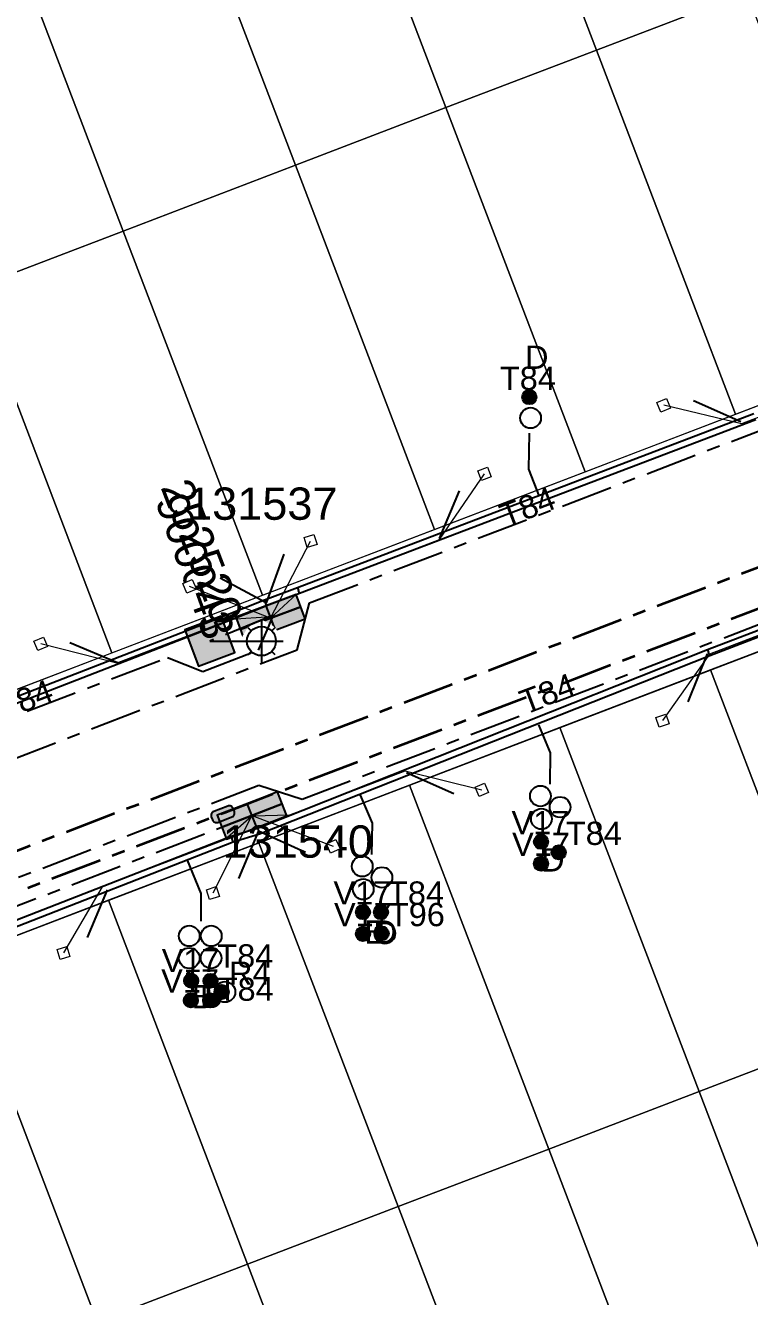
# Model space of a CAD drawing. Header units: metres. Extents: x 0 to 310918, y 0 to 6270107.
# Drawn here: x 310234 to 310290.1, y 6269741.7 to 6269840.2 of the extents above; entities that cross this region are included whole.
import ezdxf
from ezdxf import colors
from ezdxf.entities.mleader import LeaderData, LeaderLine
from ezdxf.enums import TextEntityAlignment as Align
from ezdxf.math import Vec2, Vec3

# ---------------------------------------------------------------- set-up
doc = ezdxf.new("R2010")
doc.units = ezdxf.units.M
doc.linetypes.add('Cable Exist UG', pattern=[7, 4, -1, 1, -1])
doc.linetypes.add('PHANTOMX2', pattern=[6.6, 3, -0.75, 0.2, -0.75, 0.2, -0.75, 0.2, -0.75])
doc.layers.get('0').update_dxf_attribs({"color": 6})
doc.layers.add('_User Miscellaneous12', color=252, linetype='Continuous', lineweight=13, plot=False, transparency=0.75)
for name, color, linetype, lineweight in [('_User_HV_Exist', 1, 'Continuous', 35), ('Cadastre Developer_SP_NEW', 92, 'Continuous', 15), ('Cadastre Land Parcels_SP_EXT', 118, 'Continuous', 15), ('Cadastre Roads_SP_EXT', 218, 'Continuous', 15), ('Mains_HV_EXT', 13, 'Continuous', 25), ('Mains_LV_EXT', 163, 'Continuous', 25), ('Mains_LV_SL_EXT', 135, 'Continuous', 25), ('Services_SP_EXT', 42, 'PHANTOMX2', 20)]:
    doc.layers.add(name, color=color, linetype=linetype, lineweight=lineweight)
for name, color, linetype in [('Duct_SP_EXT', 30, 'Continuous'), ('Equip_HV_EXT', 7, 'Continuous'), ('SupportsUG_SP_LV_EXT', 7, 'Continuous'), ('SupportsUG_SP_LV_SL_EXT', 7, 'Continuous'), ('Trench_SP_EXT', 7, 'Continuous')]:
    doc.layers.add(name, color=color, linetype=linetype)
doc.layers.add('Features_HIDE', color=1, linetype='Continuous', plot=False)
doc.styles.add('COLUMN_LABEL', font='arial.ttf', dxfattribs={"height": 2})
doc.styles.add('iecARIAL', font='arial.ttf', dxfattribs={"height": 2})
doc.styles.add('POLE_LABEL', font='arial.ttf', dxfattribs={"height": 2})
doc.styles.add('SL_LABEL', font='arial.ttf', dxfattribs={"height": 2})
doc.styles.get("Standard").update_dxf_attribs({"font": 'arial.ttf'})

# ---------------------------------------------------------------- blocks, each defined once
blk = doc.blocks.new('COLUMN_EXT')
blk.add_hatch(color=256).paths.add_polyline_path([(1.5, -1.5), (1.5, 1.5), (-1.5, 1.5), (-1.5, -1.5)])
blk.add_lwpolyline([(1.5, 1.5), (-1.5, 1.5), (-1.5, -1.5), (1.5, -1.5)], close=True)
at = {"flags": 9}
for tag, p in [('NOTES', (-1.813, 2)), ('STREETNAME', (-1.813, 1.6)), ('LOCATION', (-1.813, 1.4)), ('SUBURB', (-1.813, 1.8)), ('LEGEND', (-1.813, 1.2)), ('USAGE', (-1.813, 1)), ('COLUMN_TYPE', (-1.813, 0.4)), ('OWNED_BY', (-1.813, 0.6)), ('STATE', (-1.813, 0.8))]:
    blk.add_attdef(tag, text='', height=0.2, rotation=180, dxfattribs=at).set_placement(p, align=Align.MIDDLE_LEFT)
at = {"flags": 1}
blk.add_attdef('Z', (-1.813, 2.351), '', height=0.2, rotation=180, dxfattribs=at)
at = {"flags": 9}
for tag, style, p in [('STRUCTURE_PLANT_NUMBER', 'POLE_LABEL', (-1.813, -0.031)), ('STREET_CODE', 'COLUMN_LABEL', (-1.813, 0.2))]:
    blk.add_attdef(tag, text='', height=0.2, rotation=180, dxfattribs=dict(at, style=style)).set_placement(p, align=Align.MIDDLE_LEFT)
at = {"style": 'COLUMN_LABEL', "width": 0.9, "flags": 8}
blk.add_attdef('ASSET_NUM', text='', height=2, rotation=270, dxfattribs=at).set_placement((2, -4), align=Align.MIDDLE_LEFT)
blk = doc.blocks.new('PILLAR_EXT')
blk.add_hatch(color=256).paths.add_polyline_path([(-2.5, 1), (-2.5, -1), (2.5, -1), (2.5, 1)])
for p, q in [((0, 1), (0, -1)), ((-2.5, 0), (2.5, 0))]:
    blk.add_line(p, q)
at = {"ltscale": 10}
blk.add_line((2.5, 0), (-2.5, 0), dxfattribs=at)
blk.add_lwpolyline([(-2.5, -1), (-1.25, -1), (1.25, -1), (2.5, -1), (2.5, 1), (-2.5, 1)], close=True)
at = {"width": 0.9, "flags": 8}
blk.add_attdef('ASSET_NUM', text='', height=2, rotation=90, dxfattribs=at).set_placement((-2, 4), align=Align.MIDDLE_LEFT)
for tag, p, flags in [('OWNED_BY', (0, -0.2), 9), ('STATE', (0, -0.4), 9), ('SUPPORT_TYPE', (0, -0.6), 9), ('USAGE', (0, -0.8), 9), ('LEGEND', (0, -1), 9), ('STREETNAME', (0, -1.8), 9), ('SUBURB', (0, -2), 1), ('LOCATION', (0, -1.2), 9), ('NOTES', (0, -1.4), 9), ('PARENT', (0, -1.6), 9)]:
    blk.add_attdef(tag, p, '', height=0.2, dxfattribs=dict(flags=flags))
blk = doc.blocks.new('DUCT_EXT')
blk.add_circle((0, 0.8), 0.8)
at = {"flags": 1}
blk.add_attdef('Z', (0, 0), '', height=0.2, dxfattribs=at)
at = {"flags": 9}
for tag, p in [('DUCT_CODE', (0, 0)), ('XSECT_TYPE', (0, -0.2)), ('STATE', (0, -0.6)), ('FB_REFERENCE', (0, -0.4)), ('NOTES', (0, -0.8))]:
    blk.add_attdef(tag, text='', height=0.2, dxfattribs=at).set_placement(p, align=Align.MIDDLE_LEFT)
blk = doc.blocks.new('SL_LANTERN_EXT')
at = {"flags": 9}
for tag, p in [('LRATECODE', (-7.4, 0)), ('LOUTREACHVOCAB', (-7.2, 0)), ('LOUTREACH', (-7, 0)), ('LANTNUMBER', (-6.6, 0)), ('LNEW', (-6.4, 0)), ('LMASTVOCAB', (-6.2, 0)), ('LMAST', (-6, 0)), ('LLAMPVOCAB', (-5.8, 0)), ('LLAMP', (-5.6, 0)), ('LEXIST', (-5.4, 0)), ('LCHARGE3PERCENT', (-5.2, 0)), ('LCHARGE3', (-5, 0)), ('LCHARGE2PERCENT', (-4.8, 0)), ('LCHARGE2', (-4.6, 0)), ('LCHARGE1PERCENT', (-4.4, 0)), ('LCHARGE1', (-4.2, 0)), ('LCATEGORY', (-4, 0)), ('LBRACKETVOCAB', (-3.8, 0)), ('LBRACKET', (-3.6, 0)), ('LKINGHEIGHT', (-3.4, 0)), ('CREPLACE', (-3.2, 0)), ('CREMOVE', (-3, 0)), ('CNUMBER', (-2.8, 0)), ('CNEW', (-2.6, 0)), ('CEXIST', (-2.4, 0)), ('USAGE', (-2.2, 0)), ('STATE', (-2, 0)), ('OWNED_BY', (-1.8, 0)), ('ORIENTATION', (-1.6, 0)), ('OPERATING_VOLTAGE', (-1.4, 0)), ('NO_PHASES', (-1.2, 0)), ('LANTERN_TYPE', (-1, 0)), ('LANTERN_PURPOSE', (-0.8, 0)), ('CONTROL_TYPE', (-0.6, 0)), ('CONSTRUCTED_VOLTAGE', (-0.4, 0))]:
    blk.add_attdef(tag, text='', height=0.001, rotation=270, dxfattribs=at).set_placement(p, align=Align.MIDDLE_LEFT)
at = {"style": 'SL_LABEL', "flags": 9}
blk.add_attdef('STREET_CODE', text='', height=0.001, rotation=270, dxfattribs=at).set_placement((0.001, 0), align=Align.MIDDLE_LEFT)
at = {"flags": 1}
blk.add_attdef('Z', (0, 0), '', height=0.001, rotation=270, dxfattribs=at)
at = {"width": 0.9}
blk.add_attdef('LNUMBER', text='', height=1, dxfattribs=at).set_placement((7, -1), align=Align.MIDDLE_LEFT)
at = {"flags": 9}
for tag, p in [('LREMOVE', (0, -7.6)), ('LREPLACE', (0, -7.8)), ('LTYPE', (0, -8)), ('LTYPEVOCAB', (0, -8.2)), ('LEGEND', (0, -8.4)), ('SUBURB', (0, -8.6)), ('STREETNAME', (0, -8.8)), ('LOCATION', (0, -9)), ('NOTES', (0, -9.2)), ('MAINTAINED_BY', (0, -9.863))]:
    blk.add_attdef(tag, text='', height=0.001, dxfattribs=at).set_placement(p, align=Align.MIDDLE_LEFT)
blk.add_attdef('OPERATED_BY', (0, -9.607), '', height=0.001, dxfattribs=at)
at = {"layer": 'Features_HIDE', "width": 0.9}
blk.add_attdef('ASSET_NUM', text='', height=1, dxfattribs=at).set_placement((7, 1), align=Align.MIDDLE_LEFT)
at = {"transparency": 33554651}
blk.add_wipeout([(5.688, 0), (5.061, -1.061), (4, -1.688), (2.939, -1.061), (2.313, 0), (2.939, 1.061), (4, 1.687), (5.061, 1.061)], dxfattribs=at)
for p, q in [((2.939, 1.061), (3.205, 0.795)), ((4, 1.687), (4, 0)), ((5.061, 1.061), (4.795, 0.795)), ((0, 0), (4, 0)), ((2.939, -1.061), (3.205, -0.795)), ((4, 0), (5.688, 0)), ((4, 0), (4, -1.688)), ((5.061, -1.061), (4.795, -0.795))]:
    blk.add_line(p, q)
blk.add_circle((4, 0), 1.125)
blk = doc.blocks.new('CCP_EXT')
at = {"flags": 9}
for tag, p in [('STATE', (0, -1.8)), ('USAGE', (0, -1.2)), ('LEGEND', (0, -1.4)), ('LIFE_SUPPORT', (0, -1.6)), ('NOTES', (0, -2))]:
    blk.add_attdef(tag, text='', height=0.2, dxfattribs=at).set_placement(p, align=Align.MIDDLE_LEFT)
at = {"transparency": 33554651}
blk.add_wipeout([(0, 0.566), (0.566, 0), (0, -0.566), (-0.566, 0)], dxfattribs=at)
blk.add_lwpolyline([(-0.566, 0), (0, 0.566), (0.566, 0), (0, -0.566), (-0.566, 0)])
at = {"flags": 1}
blk.add_attdef('Z', (0, 0), '', height=0.2, dxfattribs=at)
at = {"flags": 9}
for tag, p in [('CCP_TYPE', (0, 0)), ('OPERATING_VOLTAGE', (0, -0.6)), ('ORIENTATION', (0, -0.8)), ('OWNED_BY', (0, -1)), ('CONSTRUCTED_VOLTAGE', (0, -0.2)), ('NO_PHASES', (0, -0.4))]:
    blk.add_attdef(tag, text='', height=0.2, dxfattribs=at).set_placement(p, align=Align.MIDDLE_LEFT)
blk = doc.blocks.new('HV_STJ_EXT')
h = blk.add_hatch(color=256)
edge = h.paths.add_edge_path()
edge.add_ellipse((-0.586, 0.131), major_axis=(0.226, 0.226), ratio=1, start_angle=44.99996, end_angle=135)
edge.add_line((-0.906, 0.131), (-0.906, -0.131))
edge.add_ellipse((-0.586, -0.131), major_axis=(0.226, 0.226), ratio=1, start_angle=134.99996, end_angle=225)
edge.add_line((-0.586, -0.451), (0.586, -0.451))
edge.add_ellipse((0.586, -0.131), major_axis=(-0.226, 0.226), ratio=1, start_angle=134.99996, end_angle=225)
edge.add_line((0.906, -0.131), (0.906, 0.131))
edge.add_ellipse((0.586, 0.131), major_axis=(-0.226, 0.226), ratio=1, start_angle=224.99996, end_angle=315)
edge.add_line((0.586, 0.451), (-0.586, 0.451))
blk.add_lwpolyline([(-0.906, 0.131), (-0.906, -0.131, 0.414214), (-0.586, -0.451), (0.586, -0.451, 0.414214), (0.906, -0.131), (0.906, 0.131, 0.414214), (0.586, 0.451), (-0.586, 0.451, 0.414214)], format="xyb", close=True)
for tag, flags, p in [('ORIENTATION', 9, (1.5, 0)), ('Z', 1, (1.5, -0.8)), ('USAGE', 9, (1.5, -0.2)), ('LEGEND', 9, (1.5, -0.4)), ('NOTES', 9, (1.5, -0.6))]:
    blk.add_attdef(tag, text='', height=0.2, dxfattribs=dict(flags=flags)).set_placement(p, align=Align.MIDDLE_LEFT)
blk = doc.blocks.new('CABLE_LARGE_EXT')
h = blk.add_hatch(color=256)
edge = h.paths.add_edge_path()
edge.add_arc((0, 0.55), 0.55, 0, 360)
blk.add_circle((0, 0.55), 0.55)
at = {"flags": 1}
blk.add_attdef('Z', (0, 0), '', height=0.2, dxfattribs=at)
at = {"flags": 9}
for tag, p in [('COND_CODE', (0, 0)), ('XSECT_SIZE', (0, -0.6)), ('STATE', (0, -0.4)), ('FB_REFERENCE', (0, -0.2)), ('NOTES', (0, -0.8))]:
    blk.add_attdef(tag, text='', height=0.2, dxfattribs=at).set_placement(p, align=Align.MIDDLE_LEFT)

msp = doc.modelspace()

# ---------------------------------------------------------------- linework, layer by layer
at = {"layer": 'Cadastre Developer_SP_NEW', "linetype": 'Continuous'}
for points in [[(310289.883, 6269842.731), (310279.069, 6269871.038), (310267.412, 6269866.577), (310278.221, 6269838.276), (310289.883, 6269842.731)], [(310278.221, 6269838.276), (310267.412, 6269866.577), (310255.754, 6269862.117), (310266.562, 6269833.818), (310278.221, 6269838.276)], [(310266.562, 6269833.818), (310255.754, 6269862.117), (310244.096, 6269857.655), (310254.904, 6269829.361), (310266.562, 6269833.818)], [(310254.904, 6269829.361), (310244.096, 6269857.655), (310230.759, 6269852.551), (310241.566, 6269824.261), (310254.904, 6269829.361)], [(310241.566, 6269824.261), (310230.759, 6269852.551), (310219.101, 6269848.09), (310229.907, 6269819.804), (310241.566, 6269824.261)], [(310309.503, 6269766.522), (310298.719, 6269794.724), (310287.061, 6269790.264), (310297.844, 6269762.065), (310309.503, 6269766.522)], [(310309.372, 6269731.884), (310297.844, 6269762.065), (310286.185, 6269757.607), (310297.714, 6269727.423), (310309.372, 6269731.884)], [(310297.714, 6269727.423), (310286.185, 6269757.607), (310274.526, 6269753.15), (310286.055, 6269722.962), (310297.714, 6269727.423)], [(310286.055, 6269722.962), (310274.526, 6269753.15), (310262.868, 6269748.694), (310274.398, 6269718.502), (310286.055, 6269722.962)], [(310274.398, 6269718.502), (310262.868, 6269748.694), (310251.209, 6269744.237), (310262.74, 6269714.042), (310274.398, 6269718.502)], [(310262.74, 6269714.042), (310251.209, 6269744.237), (310239.55, 6269739.78), (310251.082, 6269709.581), (310262.74, 6269714.042)]]:
    msp.add_lwpolyline(points, close=True, dxfattribs=at)
at = {"layer": 'Cadastre Land Parcels_SP_EXT', "linetype": 'Continuous'}
for points in [[(310289.883, 6269842.731), (310279.069, 6269871.038), (310267.412, 6269866.577), (310278.221, 6269838.276), (310289.883, 6269842.731)], [(310278.221, 6269838.276), (310267.412, 6269866.577), (310255.754, 6269862.117), (310266.562, 6269833.818), (310278.221, 6269838.276)], [(310266.562, 6269833.818), (310255.754, 6269862.117), (310244.096, 6269857.655), (310254.904, 6269829.361), (310266.562, 6269833.818)], [(310254.904, 6269829.361), (310244.096, 6269857.655), (310230.759, 6269852.551), (310241.566, 6269824.261), (310254.904, 6269829.361)], [(310241.566, 6269824.261), (310230.759, 6269852.551), (310219.101, 6269848.09), (310229.907, 6269819.804), (310241.566, 6269824.261)], [(310300.668, 6269814.529), (310289.883, 6269842.731), (310278.221, 6269838.276), (310289.009, 6269810.067), (310300.668, 6269814.529)], [(310289.009, 6269810.067), (310278.221, 6269838.276), (310266.562, 6269833.818), (310277.352, 6269805.606), (310289.009, 6269810.067)], [(310277.352, 6269805.606), (310266.562, 6269833.818), (310254.904, 6269829.361), (310265.694, 6269801.145), (310277.352, 6269805.606)], [(310265.694, 6269801.145), (310254.904, 6269829.361), (310241.566, 6269824.261), (310252.358, 6269796.042), (310265.694, 6269801.145)], [(310252.358, 6269796.042), (310241.566, 6269824.261), (310229.907, 6269819.804), (310240.7, 6269791.581), (310252.358, 6269796.042)], [(310240.7, 6269791.581), (310229.907, 6269819.804), (310218.248, 6269815.347), (310229.042, 6269787.12), (310240.7, 6269791.581)], [(310309.503, 6269766.522), (310298.719, 6269794.724), (310287.061, 6269790.264), (310297.844, 6269762.065), (310309.503, 6269766.522)], [(310297.844, 6269762.065), (310287.061, 6269790.264), (310275.403, 6269785.803), (310286.185, 6269757.607), (310297.844, 6269762.065)], [(310286.185, 6269757.607), (310275.403, 6269785.803), (310263.744, 6269781.342), (310274.526, 6269753.15), (310286.185, 6269757.607)], [(310274.526, 6269753.15), (310263.744, 6269781.342), (310252.087, 6269776.881), (310262.868, 6269748.694), (310274.526, 6269753.15)], [(310262.868, 6269748.694), (310252.087, 6269776.881), (310240.428, 6269772.42), (310251.209, 6269744.237), (310262.868, 6269748.694)], [(310251.209, 6269744.237), (310240.428, 6269772.42), (310228.771, 6269767.959), (310239.55, 6269739.78), (310251.209, 6269744.237)], [(310239.55, 6269739.78), (310228.771, 6269767.959), (310217.114, 6269763.498), (310227.891, 6269735.321), (310239.55, 6269739.78)], [(310309.372, 6269731.884), (310297.844, 6269762.065), (310286.185, 6269757.607), (310297.714, 6269727.423), (310309.372, 6269731.884)], [(310297.714, 6269727.423), (310286.185, 6269757.607), (310274.526, 6269753.15), (310286.055, 6269722.962), (310297.714, 6269727.423)], [(310286.055, 6269722.962), (310274.526, 6269753.15), (310262.868, 6269748.694), (310274.398, 6269718.502), (310286.055, 6269722.962)], [(310274.398, 6269718.502), (310262.868, 6269748.694), (310251.209, 6269744.237), (310262.74, 6269714.042), (310274.398, 6269718.502)], [(310262.74, 6269714.042), (310251.209, 6269744.237), (310239.55, 6269739.78), (310251.082, 6269709.581), (310262.74, 6269714.042)]]:
    msp.add_lwpolyline(points, close=True, dxfattribs=at)
at = {"layer": 'Duct_SP_EXT'}
for p, q in [((310255.065, 6269796.647), (310255.149, 6269796.423)), ((310255.234, 6269796.198), (310255.149, 6269796.423)), ((310286.832, 6269791.834), (310298.243, 6269796.215)), ((310287.006, 6269791.387), (310298.415, 6269795.766)), ((310286.832, 6269791.834), (310286.919, 6269791.611)), ((310287.006, 6269791.387), (310286.919, 6269791.611)), ((310249.93, 6269777.389), (310251.976, 6269778.019)), ((310251.958, 6269778.013), (310252.047, 6269777.79)), ((310251.976, 6269778.019), (310252.047, 6269777.79)), ((310252.117, 6269777.56), (310252.047, 6269777.79)), ((310252.135, 6269777.567), (310252.047, 6269777.79)), ((310249.93, 6269777.389), (310250.009, 6269777.163)), ((310250.088, 6269776.936), (310250.009, 6269777.163)), ((310250.088, 6269776.936), (310252.117, 6269777.56))]:
    msp.add_line(p, q, dxfattribs=at)
for points in [[(310273.013, 6269808.592), (310272.972, 6269805.802), (310273.794, 6269803.703)], [(310274.634, 6269781.424), (310274.664, 6269783.841), (310273.752, 6269786.016)], [(310260.839, 6269775.98), (310260.87, 6269778.397), (310259.958, 6269780.572)], [(310247.611, 6269770.793), (310247.607, 6269772.952), (310246.556, 6269775.527)]]:
    msp.add_lwpolyline(points, dxfattribs=at)
at = {"layer": 'Trench_SP_EXT', "linetype": 'Cable Exist UG'}
for points in [[(310289.408, 6269809.475), (310285.286, 6269811.305)], [(310266.079, 6269800.45), (310267.769, 6269804.505)], [(310241.118, 6269790.807), (310236.891, 6269792.585)], [(310286.807, 6269791.498), (310285.173, 6269787.446)], [(310263.515, 6269782.312), (310267.679, 6269780.48)], [(310252.047, 6269777.79), (310250.34, 6269773.71)], [(310252.047, 6269777.79), (310256.15, 6269775.934)], [(310240.314, 6269773.243), (310238.656, 6269769.259)]]:
    msp.add_lwpolyline(points, dxfattribs=at)

# ---------------------------------------------------------------- block references
at = {"layer": 'Duct_SP_EXT'}
for name, p, rotation in [('CABLE_LARGE_EXT', (310272.478, 6269811.392), 269.9999999999998), ('DUCT_EXT', (310272.325, 6269809.779), 269.9726450912934), ('DUCT_EXT', (310273.083, 6269780.493), 270.0912451295357), ('DUCT_EXT', (310274.609, 6269779.634), 269.8916089684206), ('DUCT_EXT', (310273.16, 6269778.723), 269.8916089684206), ('CABLE_LARGE_EXT', (310273.384, 6269776.945), 270.0912451295357), ('DUCT_EXT', (310259.289, 6269775.049), 270.0912451295357), ('CABLE_LARGE_EXT', (310274.754, 6269776.13), 270.0912451295357), ('DUCT_EXT', (310260.814, 6269774.19), 269.8916089684206), ('CABLE_LARGE_EXT', (310273.382, 6269775.257), 270.0912451295357), ('DUCT_EXT', (310259.365, 6269773.279), 269.8916089684206), ('CABLE_LARGE_EXT', (310259.59, 6269771.502), 270.0912451295357), ('CABLE_LARGE_EXT', (310260.982, 6269771.502), 270.0912451295357), ('DUCT_EXT', (310245.885, 6269769.653), 270.1874064843582), ('DUCT_EXT', (310247.587, 6269769.653), 270.1874064843582), ('CABLE_LARGE_EXT', (310259.587, 6269769.813), 270.0912451295357), ('DUCT_EXT', (310261.037, 6269769.851), 270.5490723705184), ('CABLE_LARGE_EXT', (310261.037, 6269769.851), 270.1327105279442), ('DUCT_EXT', (310245.89, 6269767.935), 270.1874064843582), ('DUCT_EXT', (310247.571, 6269767.94), 270.1874064843582), ('CABLE_LARGE_EXT', (310246.283, 6269766.194), 270.1868083054169), ('CABLE_LARGE_EXT', (310247.777, 6269766.19), 269.4667604995929), ('DUCT_EXT', (310248.651, 6269765.315), 270.5490723705184), ('CABLE_LARGE_EXT', (310246.254, 6269764.657), 270.6024276829637), ('CABLE_LARGE_EXT', (310247.752, 6269764.668), 270.1516966110504), ('CABLE_LARGE_EXT', (310248.651, 6269765.315), 270.1327105279442)]:
    msp.add_blockref(name, p, dxfattribs=dict(at, rotation=rotation))
at = {"layer": 'Equip_HV_EXT', "rotation": 20.82855591692387}
msp.add_blockref('HV_STJ_EXT', (310249.286, 6269779.086), dxfattribs=at)
at = {"layer": 'SupportsUG_SP_LV_EXT'}
ref = msp.add_blockref('PILLAR_EXT', (310252.976, 6269794.28), dxfattribs=dict(at, rotation=20.55047779081584))
ref.add_attrib('ASSET_NUM', '131537', dxfattribs={"layer": '0', "height": 2.5, "style": 'iecARIAL'}).set_placement((310258.169, 6269803.144), align=Align.MIDDLE_RIGHT)
ref = msp.add_blockref('PILLAR_EXT', (310251.544, 6269778.983), dxfattribs=dict(at, rotation=201.2485560873162))
ref.add_attrib('ASSET_NUM', '131540', dxfattribs={"layer": '0', "height": 2.5, "style": 'iecARIAL'}).set_placement((310249.264, 6269776.971), align=Align.MIDDLE_LEFT)
at = {"layer": 'SupportsUG_SP_LV_SL_EXT'}
ref = msp.add_blockref('COLUMN_EXT', (310248.275, 6269792.496), dxfattribs=dict(at, rotation=20.74051626090663))
ref.add_attrib('ASSET_NUM', '900043', dxfattribs={"layer": '0', "height": 2.5, "rotation": 289.57383, "style": 'COLUMN_LABEL'}).set_placement((310250.275, 6269793.246), align=Align.TOP_RIGHT)

# ---------------------------------------------------------------- texts
at = {"layer": 'Duct_SP_EXT'}
for s, p in [('D', (310272.696, 6269813.583)), ('T84', (310270.748, 6269811.959)), ('V17', (310271.645, 6269777.541)), ('T84', (310275.857, 6269776.708)), ('V17', (310271.691, 6269775.852)), ('D', (310273.936, 6269774.648)), ('V17', (310257.85, 6269772.097)), ('T84', (310262.084, 6269772.08)), ('V17', (310257.897, 6269770.408)), ('T96', (310262.151, 6269770.413)), ('B', (310260.237, 6269769.065)), ('D', (310260.952, 6269769.065)), ('T84', (310248.862, 6269767.213)), ('V17', (310244.551, 6269766.854)), ('V17', (310244.508, 6269765.277)), ('R4', (310249.765, 6269765.878)), ('T84', (310248.892, 6269764.638)), ('B', (310246.876, 6269764.052)), ('D', (310247.522, 6269764.065))]:
    msp.add_text(s, height=1.8, dxfattribs=at).set_placement(p)
at = {"layer": 'Mains_LV_EXT'}
for rotation, p in [(20.56075, (310272.711, 6269786.865)), (20.94578, (310232.263, 6269786.352))]:
    msp.add_text('T84', height=1.8, rotation=rotation, dxfattribs=at).set_placement(p)

# ---------------------------------------------------------------- next in the draw order: block references
at = {"layer": 'Features_HIDE'}
ref = msp.add_blockref('SL_LANTERN_EXT', (310248.275, 6269792.496), dxfattribs=at)
ref.add_attrib('ASSET_NUM', '252520', dxfattribs={"layer": '0', "height": 2.5, "rotation": 290.95578, "style": 'iecARIAL'}).set_placement((310249.775, 6269793.996), align=Align.MIDDLE_RIGHT)
at = {"layer": 'Services_SP_EXT'}
for p, rotation in [((310283.44, 6269810.76), 337.8682732763914), ((310269.557, 6269805.446), 246.115195520821), ((310256.078, 6269800.249), 242.5504779416875), ((310235.176, 6269792.285), 337.7053658935444), ((310283.346, 6269786.338), 63.49015523169667), ((310269.347, 6269780.978), 158.0352037167069), ((310257.835, 6269776.601), 159.2485560876755), ((310248.514, 6269772.977), 63.248556241439), ((310236.944, 6269768.34), 61.69924402392694)]:
    msp.add_blockref('CCP_EXT', p, dxfattribs=dict(at, rotation=rotation))

# ---------------------------------------------------------------- next in the draw order: linework, layer by layer
at = {"layer": '_User Miscellaneous12'}
for points in [[(310301.447, 6269812.847), (310298.603, 6269812.816), (310298.603, 6269812.816), (310289.453, 6269809.314), (310283.44, 6269810.76)], [(310252.976, 6269794.28), (310254.984, 6269796.12), (310254.984, 6269796.12), (310266.066, 6269800.362), (310269.557, 6269805.446)], [(310252.976, 6269794.28), (310256.078, 6269800.249)], [(310298.196, 6269796.649), (310296.087, 6269794.962), (310296.087, 6269794.962), (310286.979, 6269791.476), (310283.346, 6269786.338)], [(310253.026, 6269794.377), (310249.918, 6269794.18), (310249.918, 6269794.18), (310241.073, 6269790.795), (310235.176, 6269792.285)], [(310251.62, 6269778.954), (310254.463, 6269779.029), (310254.463, 6269779.029), (310263.406, 6269782.452), (310269.347, 6269780.978)], [(310251.503, 6269778.902), (310249.451, 6269777.111), (310249.451, 6269777.111), (310239.936, 6269773.469), (310236.944, 6269768.34)], [(310251.544, 6269778.983), (310248.514, 6269772.977)], [(310251.544, 6269778.983), (310257.835, 6269776.601)]]:
    msp.add_lwpolyline(points, dxfattribs=at)
at = {"layer": '_User_HV_Exist', "color": 1, "linetype": 'Cable Exist UG'}
msp.add_lwpolyline([(310249.431, 6269779.226), (310460.892, 6269860.032), (310486.26, 6269869.7), (310493.642, 6269866.345), (310493.642, 6269866.345), (310510.41, 6269821.782), (310513.053, 6269815.178), (310510.767, 6269809.534), (310512.542, 6269805.672), (310512.542, 6269805.672), (310537.367, 6269814.933), (310573.262, 6269828.66)], dxfattribs=at)
at = {"layer": '_User_HV_Exist', "linetype": 'Cable Exist UG'}
msp.add_lwpolyline([(310204.152, 6269759.292), (310203.366, 6269761.589), (310203.366, 6269761.589), (310249.431, 6269779.226)], dxfattribs=at)
at = {"layer": 'Cadastre Developer_SP_NEW', "linetype": 'Continuous'}
for points in [[(310300.668, 6269814.529), (310289.883, 6269842.731), (310278.221, 6269838.276), (310289.009, 6269810.067), (310300.668, 6269814.529)], [(310289.009, 6269810.067), (310278.221, 6269838.276), (310266.562, 6269833.818), (310277.352, 6269805.606), (310289.009, 6269810.067)], [(310277.352, 6269805.606), (310266.562, 6269833.818), (310254.904, 6269829.361), (310265.694, 6269801.145), (310277.352, 6269805.606)], [(310240.7, 6269791.581), (310229.907, 6269819.804), (310218.248, 6269815.347), (310229.042, 6269787.12), (310240.7, 6269791.581)], [(310297.844, 6269762.065), (310287.061, 6269790.264), (310275.403, 6269785.803), (310286.185, 6269757.607), (310297.844, 6269762.065)], [(310286.185, 6269757.607), (310275.403, 6269785.803), (310263.744, 6269781.342), (310274.526, 6269753.15), (310286.185, 6269757.607)], [(310274.526, 6269753.15), (310263.744, 6269781.342), (310252.087, 6269776.881), (310262.868, 6269748.694), (310274.526, 6269753.15)], [(310262.868, 6269748.694), (310252.087, 6269776.881), (310240.428, 6269772.42), (310251.209, 6269744.237), (310262.868, 6269748.694)], [(310251.209, 6269744.237), (310240.428, 6269772.42), (310228.771, 6269767.959), (310239.55, 6269739.78), (310251.209, 6269744.237)], [(310239.55, 6269739.78), (310228.771, 6269767.959), (310217.114, 6269763.498), (310227.891, 6269735.321), (310239.55, 6269739.78)]]:
    msp.add_lwpolyline(points, close=True, dxfattribs=at)
at = {"layer": 'Duct_SP_EXT'}
for p, q in [((310255.065, 6269796.647), (310290.41, 6269810.119)), ((310255.234, 6269796.198), (310290.583, 6269809.671)), ((310252.513, 6269795.702), (310255.065, 6269796.647)), ((310252.508, 6269795.7), (310252.596, 6269795.477)), ((310252.513, 6269795.702), (310252.596, 6269795.477)), ((310252.68, 6269795.252), (310255.234, 6269796.198)), ((310247.939, 6269793.363), (310252.685, 6269795.254)), ((310252.685, 6269795.254), (310252.596, 6269795.477)), ((310252.68, 6269795.252), (310252.596, 6269795.477)), ((310217.697, 6269782.143), (310247.763, 6269793.81)), ((310247.761, 6269793.809), (310247.85, 6269793.586)), ((310247.763, 6269793.81), (310247.85, 6269793.586)), ((310247.939, 6269793.363), (310247.85, 6269793.586)), ((310247.937, 6269793.363), (310247.85, 6269793.586)), ((310217.87, 6269781.695), (310247.937, 6269793.363)), ((310251.958, 6269778.013), (310286.832, 6269791.834)), ((310252.135, 6269777.567), (310287.006, 6269791.387)), ((310225.43, 6269767.831), (310249.93, 6269777.389)), ((310225.607, 6269767.384), (310250.088, 6269776.936))]:
    msp.add_line(p, q, dxfattribs=at)
at = {"layer": 'Mains_HV_EXT', "color": 1, "linetype": 'Cable Exist UG'}
msp.add_lwpolyline([(310249.431, 6269779.226), (310460.892, 6269860.032), (310486.26, 6269869.7), (310493.642, 6269866.345), (310493.642, 6269866.345), (310510.41, 6269821.782), (310513.053, 6269815.178), (310510.767, 6269809.534), (310512.542, 6269805.672), (310512.542, 6269805.672), (310537.367, 6269814.933), (310573.262, 6269828.66)], dxfattribs=at)
at = {"layer": 'Mains_HV_EXT', "linetype": 'Cable Exist UG'}
msp.add_lwpolyline([(310204.152, 6269759.292), (310203.366, 6269761.589), (310203.366, 6269761.589), (310249.431, 6269779.226)], dxfattribs=at)
at = {"layer": 'Mains_LV_EXT', "linetype": 'Cable Exist UG'}
for points in [[(310218.134, 6269781.043), (310221.047, 6269782.059), (310221.047, 6269782.059), (310245.007, 6269791.23), (310247.745, 6269790.139), (310247.745, 6269790.139), (310252.036, 6269791.795), (310253.208, 6269794.493)], [(310204.915, 6269761.078), (310251.543, 6269778.982)]]:
    msp.add_lwpolyline(points, dxfattribs=at)
at = {"layer": 'Mains_LV_SL_EXT', "linetype": 'Cable Exist UG'}
msp.add_lwpolyline([(310253.208, 6269794.493), (310248.276, 6269792.496)], dxfattribs=at)
at = {"layer": 'Trench_SP_EXT', "linetype": 'Cable Exist UG'}
for points in [[(310252.667, 6269795.469), (310254.216, 6269799.723)], [(310252.596, 6269795.477), (310248.629, 6269797.599)]]:
    msp.add_lwpolyline(points, dxfattribs=at)

# ---------------------------------------------------------------- next in the draw order: block references
at = {"layer": 'Services_SP_EXT', "rotation": 338.5504780903275}
msp.add_blockref('CCP_EXT', (310246.714, 6269796.739), dxfattribs=at)

# ---------------------------------------------------------------- next in the draw order: texts
at = {"layer": 'Mains_LV_EXT'}
msp.add_text('T84', height=1.8, rotation=21.0284, dxfattribs=at).set_placement((310271.189, 6269801.268))

# ---------------------------------------------------------------- next in the draw order: linework, layer by layer
at = {"layer": '_User Miscellaneous12'}
msp.add_lwpolyline([(310252.976, 6269794.28), (310246.714, 6269796.739)], dxfattribs=at)
at = {"layer": '_User_HV_Exist', "linetype": 'Cable Exist UG'}
msp.add_lwpolyline([(310107.254, 6269807.201), (310105.828, 6269811.195), (310105.828, 6269811.195), (310133.572, 6269821.816), (310135.524, 6269820.461), (310152.752, 6269827.08), (310155.872, 6269826.202), (310155.872, 6269826.202), (310153.061, 6269819.908), (310155.669, 6269813.077), (310170.035, 6269775.465), (310172.588, 6269768.5), (310177.838, 6269766.256), (310181.529, 6269756.454), (310184.359, 6269757.549), (310184.359, 6269757.549), (310191.394, 6269760.242), (310460.256, 6269863.001), (310456.806, 6269872.806)], dxfattribs=at)
at = {"layer": 'Cadastre Developer_SP_NEW', "linetype": 'Continuous'}
for points in [[(310265.694, 6269801.145), (310254.904, 6269829.361), (310241.566, 6269824.261), (310252.358, 6269796.042), (310265.694, 6269801.145)], [(310252.358, 6269796.042), (310241.566, 6269824.261), (310229.907, 6269819.804), (310240.7, 6269791.581), (310252.358, 6269796.042)]]:
    msp.add_lwpolyline(points, close=True, dxfattribs=at)
at = {"layer": 'Cadastre Roads_SP_EXT', "linetype": 'Continuous'}
msp.add_lwpolyline([(310486.162, 6269866.446), (310479.867, 6269883.098), (310180.172, 6269768.419), (310186.465, 6269751.771), (310486.162, 6269866.446)], close=True, dxfattribs=at)
at = {"layer": 'Duct_SP_EXT'}
msp.add_line((310247.761, 6269793.809), (310252.508, 6269795.7), dxfattribs=at)
at = {"layer": 'Mains_HV_EXT', "linetype": 'Cable Exist UG'}
msp.add_lwpolyline([(310107.254, 6269807.201), (310105.828, 6269811.195), (310105.828, 6269811.195), (310133.572, 6269821.816), (310135.524, 6269820.461), (310152.752, 6269827.08), (310155.872, 6269826.202), (310155.872, 6269826.202), (310153.061, 6269819.908), (310155.669, 6269813.077), (310170.035, 6269775.465), (310172.588, 6269768.5), (310177.838, 6269766.256), (310181.529, 6269756.454), (310184.359, 6269757.549), (310184.359, 6269757.549), (310191.394, 6269760.242), (310460.256, 6269863.001), (310456.806, 6269872.806)], dxfattribs=at)
at = {"layer": 'Mains_LV_EXT', "linetype": 'Cable Exist UG'}
for points in [[(310204.097, 6269755.199), (310202.914, 6269756.612), (310200.763, 6269762.685), (310200.763, 6269762.685), (310183.084, 6269755.994), (310183.084, 6269755.994), (310180.362, 6269763.399), (310180.362, 6269763.399), (310203.414, 6269772.097), (310204.927, 6269771.423), (310204.927, 6269771.423), (310219.417, 6269776.852), (310219.527, 6269778.153), (310255.047, 6269791.83), (310255.998, 6269795.45), (310292.724, 6269809.517), (310295.292, 6269808.265), (310300.067, 6269810.167), (310301.544, 6269812.994)], [(310204.159, 6269755.2), (310204.17, 6269757.056), (310202.582, 6269761.354), (310202.65, 6269762.409), (310202.65, 6269762.409), (310252.068, 6269781.325), (310255.423, 6269780.248), (310255.423, 6269780.248), (310298.235, 6269796.635)]]:
    msp.add_lwpolyline(points, dxfattribs=at)

# ---------------------------------------------------------------- next in the draw order: leaders
at = {"layer": 'Cadastre Developer_SP_NEW'}
ml = msp.add_multileader_mtext('Standard', dxfattribs=at)
ml.set_content('{\\C7;CONSTRUCTED UNDER URS18714}', color=256)
ml.set_leader_properties()
ml.build(insert=Vec2(0, 0))
ml.multileader.update_dxf_attribs({"leader_type": 2, "has_text_frame": 1, "text_left_attachment_type": 2, "text_right_attachment_type": 2, "dogleg_length": 0.01})
ctx = ml.context
ctx.base_point, ctx.char_height, ctx.plane_origin, ctx.plane_x_axis, ctx.plane_y_axis = Vec3(310500.96, 6269759.921), 1.8, Vec3(311890.052, 6270199.889), Vec3(0.933494, 0.358594), Vec3(-0.358594, 0.933494)
ctx.left_attachment, ctx.right_attachment, ctx.text_align_type = 2, 2, 1
notes = []
notes.append((ctx, [(0, (0, 0, 0), (0, 0), (1, 0), 1, [])]))
ctx.mtext.insert, ctx.mtext.text_direction, ctx.mtext.rotation, ctx.mtext.width, ctx.mtext.alignment, ctx.mtext.flow_direction = Vec3(310512.042, 6269766.799), Vec3(0.933494, 0.358594), 0.366762, 23.5182, 2, 5
ctx.mtext.has_bg_fill, ctx.mtext.bg_color, ctx.mtext.bg_scale_factor, ctx.mtext.bg_transparency, ctx.mtext.use_window_bg_color = 1, -1073741824, 2, 0, 1
for ctx, leaders in notes:
    for number, flags, end, landing, length, lines in leaders:
        leader = LeaderData()
        leader.index, (leader.has_last_leader_line, leader.has_dogleg_vector, leader.attachment_direction) = number, flags
        leader.last_leader_point, leader.dogleg_vector, leader.dogleg_length = Vec3(end), Vec3(landing), length
        for number, points, colour, breaks in lines:
            line = LeaderLine()
            line.index, line.vertices, line.color, line.breaks = number, Vec3.list(points), colors.encode_raw_color(colour), breaks
            leader.lines.append(line)
        ctx.leaders.append(leader)

# ---------------------------------------------------------------- next in the draw order: leaders
ml = msp.add_multileader_mtext('Standard', dxfattribs=at)
ml.set_content('{\\C7;CONSTRUCTED UNDER URS16102}', color=256)
ml.set_leader_properties()
ml.build(insert=Vec2(0, 0))
ml.multileader.update_dxf_attribs({"leader_type": 2, "has_text_frame": 1, "text_left_attachment_type": 2, "text_right_attachment_type": 2, "dogleg_length": 0.01})
ctx = ml.context
ctx.base_point, ctx.char_height, ctx.plane_origin, ctx.plane_x_axis, ctx.plane_y_axis = Vec3(310563.819, 6269743.846), 1.8, Vec3(311952.906, 6270183.813), Vec3(0.933494, 0.358594), Vec3(-0.358594, 0.933494)
ctx.left_attachment, ctx.right_attachment, ctx.text_align_type = 2, 2, 1
notes = []
notes.append((ctx, [(0, (0, 0, 0), (0, 0), (1, 0), 1, [])]))
ctx.mtext.insert, ctx.mtext.text_direction, ctx.mtext.rotation, ctx.mtext.width, ctx.mtext.alignment, ctx.mtext.flow_direction = Vec3(310574.896, 6269750.722), Vec3(0.933494, 0.358594), 0.366762, 23.5182, 2, 5
ctx.mtext.has_bg_fill, ctx.mtext.bg_color, ctx.mtext.bg_scale_factor, ctx.mtext.bg_transparency, ctx.mtext.use_window_bg_color = 1, -1073741824, 2, 0, 1
for ctx, leaders in notes:
    for number, flags, end, landing, length, lines in leaders:
        leader = LeaderData()
        leader.index, (leader.has_last_leader_line, leader.has_dogleg_vector, leader.attachment_direction) = number, flags
        leader.last_leader_point, leader.dogleg_vector, leader.dogleg_length = Vec3(end), Vec3(landing), length
        for number, points, colour, breaks in lines:
            line = LeaderLine()
            line.index, line.vertices, line.color, line.breaks = number, Vec3.list(points), colors.encode_raw_color(colour), breaks
            leader.lines.append(line)
        ctx.leaders.append(leader)

# ---------------------------------------------------------------- next in the draw order: leaders
ml = msp.add_multileader_mtext('Standard', dxfattribs=at)
ml.set_content('{\\C7;CONSTRUCTED UNDER URS16102}', color=256)
ml.set_leader_properties()
ml.build(insert=Vec2(0, 0))
ml.multileader.update_dxf_attribs({"leader_type": 2, "has_text_frame": 1, "text_left_attachment_type": 2, "text_right_attachment_type": 2, "dogleg_length": 0.01})
ctx = ml.context
ctx.base_point, ctx.char_height, ctx.plane_origin, ctx.plane_x_axis, ctx.plane_y_axis = Vec3(310598.848, 6269757.245), 1.8, Vec3(311987.935, 6270197.212), Vec3(0.933494, 0.358594), Vec3(-0.358594, 0.933494)
ctx.left_attachment, ctx.right_attachment, ctx.text_align_type = 2, 2, 1
notes = []
notes.append((ctx, [(0, (0, 0, 0), (0, 0), (1, 0), 1, [])]))
ctx.mtext.insert, ctx.mtext.text_direction, ctx.mtext.rotation, ctx.mtext.width, ctx.mtext.alignment, ctx.mtext.flow_direction = Vec3(310609.925, 6269764.121), Vec3(0.933494, 0.358594), 0.366762, 23.5182, 2, 5
ctx.mtext.has_bg_fill, ctx.mtext.bg_color, ctx.mtext.bg_scale_factor, ctx.mtext.bg_transparency, ctx.mtext.use_window_bg_color = 1, -1073741824, 2, 0, 1
for ctx, leaders in notes:
    for number, flags, end, landing, length, lines in leaders:
        leader = LeaderData()
        leader.index, (leader.has_last_leader_line, leader.has_dogleg_vector, leader.attachment_direction) = number, flags
        leader.last_leader_point, leader.dogleg_vector, leader.dogleg_length = Vec3(end), Vec3(landing), length
        for number, points, colour, breaks in lines:
            line = LeaderLine()
            line.index, line.vertices, line.color, line.breaks = number, Vec3.list(points), colors.encode_raw_color(colour), breaks
            leader.lines.append(line)
        ctx.leaders.append(leader)

doc.saveas('drawing.dxf')
